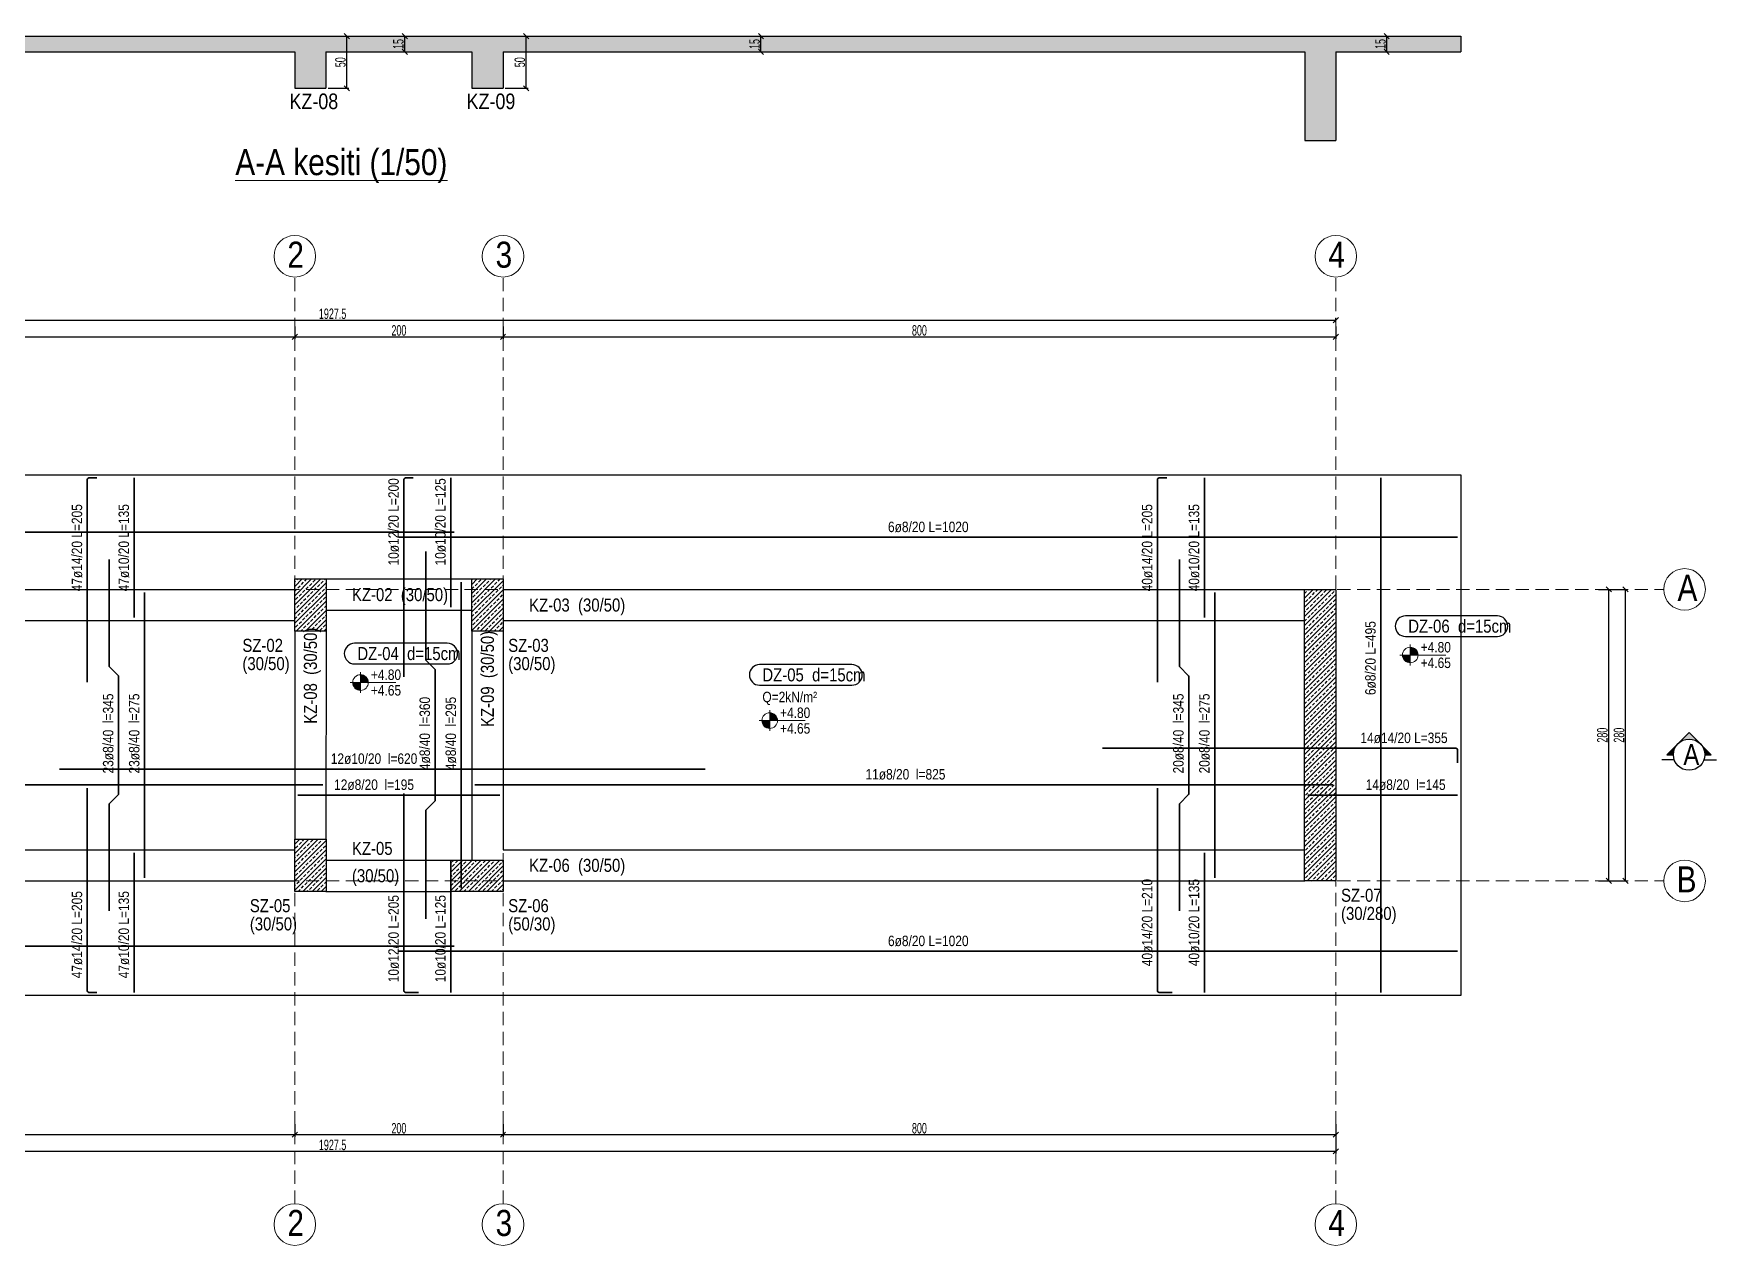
# Model space of a CAD drawing. Header units: millimetres. Extents: x 2453 to 5317, y 563 to 1759.
# Drawn here: x 3701 to 5317, y 563 to 1727 of the extents above; entities that cross this region are included whole.
import ezdxf
from ezdxf.enums import TextEntityAlignment as Align

# ---------------------------------------------------------------- set-up
doc = ezdxf.new("R2010")
doc.units = ezdxf.units.MM
doc.linetypes.add('DASHED', pattern=[19.05, 12.7, -6.35])
for name, color, linetype, lineweight in [('AKS BALONU (BEYKENT)', 7, 'Continuous', 20), ('AKS CIZGISI (BEYKENT)', 252, 'DASHED', 20), ('AKS NO (BEYKENT)', 3, 'Continuous', 20), ('AKS OLCU (BEYKENT)', 200, 'Continuous', 20), ('DONATI (BEYKENT)', 4, 'Continuous', 35), ('DONATI YAZISI (BEYKENT)', 3, 'Continuous', 20), ('DOSEME ISMI (BEYKENT)', 9, 'Continuous', 20), ('DOSEME PAFTA (BEYKENT)', 3, 'Continuous', 20), ('DOSEME SINIRI (BEYKENT)', 2, 'Continuous', 30), ('KESIT (BEYKENT)', 151, 'Continuous', 25), ('KESIT ISMI (BEYKENT)', 6, 'Continuous', 20), ('KIRIS (BEYKENT)', 2, 'Continuous', 30), ('KIRIS ISMI (BEYKENT)', 40, 'Continuous', 20), ('KOLON (BEYKENT)', 3, 'Continuous', 30), ('KOLON ISMI (BEYKENT)', 91, 'Continuous', 20), ('KOT CIZGI (BEYKENT)', 120, 'Continuous', 20), ('KOT YAZI (BEYKENT)', 7, 'Continuous', 20), ('OLCU (BEYKENT)', 14, 'Continuous', 20), ('TARAMA (BEYKENT)', 252, 'Continuous', 25), ('YAZI (BEYKENT)', 140, 'Continuous', 20)]:
    doc.layers.add(name, color=color, linetype=linetype, lineweight=lineweight)
doc.styles.add('DONATI YAZISI (BEYKENT)', font='')
doc.styles.add('DSMOLC-50', font='bahnschrift light condensed', dxfattribs={"width": 0.75, "height": 10})
doc.styles.add('KOT (BEYKENT)', font='')
doc.styles.add('YAZI (BEYKENT)', font='')
doc.styles.get('DONATI YAZISI (BEYKENT)').set_extended_font_data('Bahnschrift Light Condensed')
doc.styles.get('KOT (BEYKENT)').set_extended_font_data('Bahnschrift Light Condensed')
doc.styles.get('YAZI (BEYKENT)').set_extended_font_data('Bahnschrift Light Condensed')
doc.dimstyles.new('DSMOLC-50', dxfattribs={"dimtxt": 10, "dimasz": 5, "dimexe": 2, "dimexo": 2, "dimgap": 1, "dimtad": 1, "dimdec": 1, "dimrnd": 0.5, "dimzin": 12, "dimdsep": 46, "dimtxsty": 'DSMOLC-50', "dimblk": 'OBLIQUE', "dimblk1": 'OBLIQUE', "dimblk2": 'OBLIQUE', "dimcen": 0, "dimclrt": 7, "dimadec": 0, "dimazin": 0, "dimtfac": 1, "dimtdec": 4, "dimtix": 1, "dimtmove": 2, "dimatfit": 3, "dimfxl": 1, "dimtzin": 0, "dimarcsym": 0})
pattern_1 = [(45, (1777.017, -1968.9596), (-4.419417, 4.419417), []), (45, (1781.437, -1968.9596), (-4.419417, 4.419417), [3.125, -1.5625])]

# ---------------------------------------------------------------- blocks, each defined once
blk = doc.blocks.new('_Oblique')
at = {"color": 0, "linetype": 'ByBlock', "lineweight": -2}
blk.add_line((-0.5, -0.5), (0.5, 0.5), dxfattribs=at)
blk = doc.blocks.new('*D28')
at = {"layer": 'AKS OLCU (BEYKENT)', "color": 0, "lineweight": -2, "transparency": 16777216}
for p, q in [((3024.2, 1445.5), (3024.2, 1433.5)), ((3951.7, 1445.5), (3951.7, 1433.5)), ((3024.2, 1435.5), (3951.7, 1435.5))]:
    blk.add_line(p, q, dxfattribs=at)
at = {"layer": 'DEFPOINTS', "color": 0, "transparency": 16777216}
for p in [(3024.2, 1447.5), (3951.7, 1447.5), (3951.7, 1435.5)]:
    blk.add_point(p, dxfattribs=at)
at = {"layer": 'AKS OLCU (BEYKENT)', "color": 0, "lineweight": -2, "transparency": 16777216, "xscale": 5, "yscale": 5, "zscale": 5, "rotation": 180}
blk.add_blockref('_Oblique', (3024.2, 1435.5), dxfattribs=at)
at = {"layer": 'AKS OLCU (BEYKENT)', "color": 0, "lineweight": -2, "transparency": 16777216, "xscale": 5, "yscale": 5, "zscale": 5}
blk.add_blockref('_Oblique', (3951.7, 1435.5), dxfattribs=at)
at = {"layer": 'AKS OLCU (BEYKENT)', "color": 7, "transparency": 16777216, "insert": (3488, 1441.6), "char_height": 10, "attachment_point": 5, "style": 'DSMOLC-50'}
blk.add_mtext('927.5', dxfattribs=at)
blk = doc.blocks.new('*D29')
at = {"layer": 'AKS OLCU (BEYKENT)', "color": 0, "lineweight": -2, "transparency": 16777216}
for p, q in [((3951.7, 1445.5), (3951.7, 1433.5)), ((4151.7, 1445.5), (4151.7, 1433.5)), ((3951.7, 1435.5), (4151.7, 1435.5))]:
    blk.add_line(p, q, dxfattribs=at)
at = {"layer": 'DEFPOINTS', "color": 0, "transparency": 16777216}
for p in [(3951.7, 1447.5), (4151.7, 1447.5), (4151.7, 1435.5)]:
    blk.add_point(p, dxfattribs=at)
at = {"layer": 'AKS OLCU (BEYKENT)', "color": 0, "lineweight": -2, "transparency": 16777216, "xscale": 5, "yscale": 5, "zscale": 5, "rotation": 180}
blk.add_blockref('_Oblique', (3951.7, 1435.5), dxfattribs=at)
at = {"layer": 'AKS OLCU (BEYKENT)', "color": 0, "lineweight": -2, "transparency": 16777216, "xscale": 5, "yscale": 5, "zscale": 5}
blk.add_blockref('_Oblique', (4151.7, 1435.5), dxfattribs=at)
at = {"layer": 'AKS OLCU (BEYKENT)', "color": 7, "transparency": 16777216, "insert": (4051.7, 1441.6), "char_height": 10, "attachment_point": 5, "style": 'DSMOLC-50'}
blk.add_mtext('200', dxfattribs=at)
blk = doc.blocks.new('*D30')
at = {"layer": 'AKS OLCU (BEYKENT)', "color": 0, "lineweight": -2, "transparency": 16777216}
for p, q in [((4151.7, 1445.5), (4151.7, 1433.5)), ((4951.7, 1445.5), (4951.7, 1433.5)), ((4151.7, 1435.5), (4951.7, 1435.5))]:
    blk.add_line(p, q, dxfattribs=at)
at = {"layer": 'DEFPOINTS', "color": 0, "transparency": 16777216}
for p in [(4151.7, 1447.5), (4951.7, 1447.5), (4951.7, 1435.5)]:
    blk.add_point(p, dxfattribs=at)
at = {"layer": 'AKS OLCU (BEYKENT)', "color": 0, "lineweight": -2, "transparency": 16777216, "xscale": 5, "yscale": 5, "zscale": 5, "rotation": 180}
blk.add_blockref('_Oblique', (4151.7, 1435.5), dxfattribs=at)
at = {"layer": 'AKS OLCU (BEYKENT)', "color": 0, "lineweight": -2, "transparency": 16777216, "xscale": 5, "yscale": 5, "zscale": 5}
blk.add_blockref('_Oblique', (4951.7, 1435.5), dxfattribs=at)
at = {"layer": 'AKS OLCU (BEYKENT)', "color": 7, "transparency": 16777216, "insert": (4551.7, 1441.6), "char_height": 10, "attachment_point": 5, "style": 'DSMOLC-50'}
blk.add_mtext('800', dxfattribs=at)
blk = doc.blocks.new('*D31')
at = {"layer": 'AKS OLCU (BEYKENT)', "color": 0, "lineweight": -2, "transparency": 16777216}
for p, q in [((3024.2, 1449.5), (3024.2, 1453.5)), ((3024.2, 1451.5), (4951.7, 1451.5)), ((4951.7, 1449.5), (4951.7, 1453.5))]:
    blk.add_line(p, q, dxfattribs=at)
at = {"layer": 'DEFPOINTS', "color": 0, "transparency": 16777216}
for p in [(3024.2, 1447.5), (4951.7, 1451.5), (4951.7, 1447.5)]:
    blk.add_point(p, dxfattribs=at)
at = {"layer": 'AKS OLCU (BEYKENT)', "color": 0, "lineweight": -2, "transparency": 16777216, "xscale": 5, "yscale": 5, "zscale": 5, "rotation": 180}
blk.add_blockref('_Oblique', (3024.2, 1451.5), dxfattribs=at)
at = {"layer": 'AKS OLCU (BEYKENT)', "color": 0, "lineweight": -2, "transparency": 16777216, "xscale": 5, "yscale": 5, "zscale": 5}
blk.add_blockref('_Oblique', (4951.7, 1451.5), dxfattribs=at)
at = {"layer": 'AKS OLCU (BEYKENT)', "color": 7, "transparency": 16777216, "insert": (3988, 1457.6), "char_height": 10, "attachment_point": 5, "style": 'DSMOLC-50'}
blk.add_mtext('1927.5', dxfattribs=at)
blk = doc.blocks.new('*D32')
at = {"layer": 'AKS OLCU (BEYKENT)', "color": 0, "lineweight": -2, "transparency": 16777216}
for p, q in [((3024.2, 679.2), (3024.2, 667.2)), ((3951.7, 679.2), (3951.7, 667.2)), ((3024.2, 669.2), (3951.7, 669.2))]:
    blk.add_line(p, q, dxfattribs=at)
at = {"layer": 'DEFPOINTS', "color": 0, "transparency": 16777216}
for p in [(3024.2, 681.2), (3951.7, 681.2), (3951.7, 669.2)]:
    blk.add_point(p, dxfattribs=at)
at = {"layer": 'AKS OLCU (BEYKENT)', "color": 0, "lineweight": -2, "transparency": 16777216, "xscale": 5, "yscale": 5, "zscale": 5, "rotation": 180}
blk.add_blockref('_Oblique', (3024.2, 669.2), dxfattribs=at)
at = {"layer": 'AKS OLCU (BEYKENT)', "color": 0, "lineweight": -2, "transparency": 16777216, "xscale": 5, "yscale": 5, "zscale": 5}
blk.add_blockref('_Oblique', (3951.7, 669.2), dxfattribs=at)
at = {"layer": 'AKS OLCU (BEYKENT)', "color": 7, "transparency": 16777216, "insert": (3488, 675.3), "char_height": 10, "attachment_point": 5, "style": 'DSMOLC-50'}
blk.add_mtext('927.5', dxfattribs=at)
blk = doc.blocks.new('*D33')
at = {"layer": 'AKS OLCU (BEYKENT)', "color": 0, "lineweight": -2, "transparency": 16777216}
for p, q in [((3951.7, 679.2), (3951.7, 667.2)), ((4151.7, 679.2), (4151.7, 667.2)), ((3951.7, 669.2), (4151.7, 669.2))]:
    blk.add_line(p, q, dxfattribs=at)
at = {"layer": 'DEFPOINTS', "color": 0, "transparency": 16777216}
for p in [(3951.7, 681.2), (4151.7, 681.2), (4151.7, 669.2)]:
    blk.add_point(p, dxfattribs=at)
at = {"layer": 'AKS OLCU (BEYKENT)', "color": 0, "lineweight": -2, "transparency": 16777216, "xscale": 5, "yscale": 5, "zscale": 5, "rotation": 180}
blk.add_blockref('_Oblique', (3951.7, 669.2), dxfattribs=at)
at = {"layer": 'AKS OLCU (BEYKENT)', "color": 0, "lineweight": -2, "transparency": 16777216, "xscale": 5, "yscale": 5, "zscale": 5}
blk.add_blockref('_Oblique', (4151.7, 669.2), dxfattribs=at)
at = {"layer": 'AKS OLCU (BEYKENT)', "color": 7, "transparency": 16777216, "insert": (4051.7, 675.3), "char_height": 10, "attachment_point": 5, "style": 'DSMOLC-50'}
blk.add_mtext('200', dxfattribs=at)
blk = doc.blocks.new('*D34')
at = {"layer": 'AKS OLCU (BEYKENT)', "color": 0, "lineweight": -2, "transparency": 16777216}
for p, q in [((4151.7, 679.2), (4151.7, 667.2)), ((4951.7, 679.2), (4951.7, 667.2)), ((4151.7, 669.2), (4951.7, 669.2))]:
    blk.add_line(p, q, dxfattribs=at)
at = {"layer": 'DEFPOINTS', "color": 0, "transparency": 16777216}
for p in [(4151.7, 681.2), (4951.7, 681.2), (4951.7, 669.2)]:
    blk.add_point(p, dxfattribs=at)
at = {"layer": 'AKS OLCU (BEYKENT)', "color": 0, "lineweight": -2, "transparency": 16777216, "xscale": 5, "yscale": 5, "zscale": 5, "rotation": 180}
blk.add_blockref('_Oblique', (4151.7, 669.2), dxfattribs=at)
at = {"layer": 'AKS OLCU (BEYKENT)', "color": 0, "lineweight": -2, "transparency": 16777216, "xscale": 5, "yscale": 5, "zscale": 5}
blk.add_blockref('_Oblique', (4951.7, 669.2), dxfattribs=at)
at = {"layer": 'AKS OLCU (BEYKENT)', "color": 7, "transparency": 16777216, "insert": (4551.7, 675.3), "char_height": 10, "attachment_point": 5, "style": 'DSMOLC-50'}
blk.add_mtext('800', dxfattribs=at)
blk = doc.blocks.new('*D35')
at = {"layer": 'AKS OLCU (BEYKENT)', "color": 0, "lineweight": -2, "transparency": 16777216}
for p, q in [((3024.2, 679.2), (3024.2, 651.2)), ((4951.7, 679.2), (4951.7, 651.2)), ((3024.2, 653.2), (4951.7, 653.2))]:
    blk.add_line(p, q, dxfattribs=at)
at = {"layer": 'DEFPOINTS', "color": 0, "transparency": 16777216}
for p in [(3024.2, 681.2), (4951.7, 681.2), (4951.7, 653.2)]:
    blk.add_point(p, dxfattribs=at)
at = {"layer": 'AKS OLCU (BEYKENT)', "color": 0, "lineweight": -2, "transparency": 16777216, "xscale": 5, "yscale": 5, "zscale": 5, "rotation": 180}
blk.add_blockref('_Oblique', (3024.2, 653.2), dxfattribs=at)
at = {"layer": 'AKS OLCU (BEYKENT)', "color": 0, "lineweight": -2, "transparency": 16777216, "xscale": 5, "yscale": 5, "zscale": 5}
blk.add_blockref('_Oblique', (4951.7, 653.2), dxfattribs=at)
at = {"layer": 'AKS OLCU (BEYKENT)', "color": 7, "transparency": 16777216, "insert": (3988, 659.3), "char_height": 10, "attachment_point": 5, "style": 'DSMOLC-50'}
blk.add_mtext('1927.5', dxfattribs=at)
blk = doc.blocks.new('*D36')
at = {"layer": 'AKS OLCU (BEYKENT)', "color": 0, "lineweight": -2, "transparency": 16777216}
for p, q in [((5203.9, 1192.9), (5215.9, 1192.9)), ((5213.9, 912.9), (5213.9, 1192.9)), ((5203.9, 912.9), (5215.9, 912.9))]:
    blk.add_line(p, q, dxfattribs=at)
at = {"layer": 'DEFPOINTS', "color": 0, "transparency": 16777216}
for p in [(5201.9, 1192.9), (5213.9, 1192.9), (5201.9, 912.9)]:
    blk.add_point(p, dxfattribs=at)
at = {"layer": 'AKS OLCU (BEYKENT)', "color": 0, "lineweight": -2, "transparency": 16777216, "xscale": 5, "yscale": 5, "zscale": 5}
for p, rotation in [((5213.9, 1192.9), 90), ((5213.9, 912.9), 270)]:
    blk.add_blockref('_Oblique', p, dxfattribs=dict(at, rotation=rotation))
at = {"layer": 'AKS OLCU (BEYKENT)', "color": 7, "transparency": 16777216, "insert": (5207.8, 1052.9), "char_height": 10, "attachment_point": 5, "rotation": 90, "style": 'DSMOLC-50'}
blk.add_mtext('280', dxfattribs=at)
blk = doc.blocks.new('*D37')
at = {"layer": 'AKS OLCU (BEYKENT)', "color": 0, "lineweight": -2, "transparency": 16777216}
for p, q in [((5203.9, 1192.9), (5231.9, 1192.9)), ((5229.9, 912.9), (5229.9, 1192.9)), ((5203.9, 912.9), (5231.9, 912.9))]:
    blk.add_line(p, q, dxfattribs=at)
at = {"layer": 'DEFPOINTS', "color": 0, "transparency": 16777216}
for p in [(5201.9, 1192.9), (5229.9, 1192.9), (5201.9, 912.9)]:
    blk.add_point(p, dxfattribs=at)
at = {"layer": 'AKS OLCU (BEYKENT)', "color": 0, "lineweight": -2, "transparency": 16777216, "xscale": 5, "yscale": 5, "zscale": 5}
for p, rotation in [((5229.9, 1192.9), 90), ((5229.9, 912.9), 270)]:
    blk.add_blockref('_Oblique', p, dxfattribs=dict(at, rotation=rotation))
at = {"layer": 'AKS OLCU (BEYKENT)', "color": 7, "transparency": 16777216, "insert": (5223.8, 1052.9), "char_height": 10, "attachment_point": 5, "rotation": 90, "style": 'DSMOLC-50'}
blk.add_mtext('280', dxfattribs=at)
blk = doc.blocks.new('*D43')
at = {"layer": 'DEFPOINTS', "color": 0, "transparency": 16777216}
for p in [(3981.6, 1724.2), (4001.7, 1724.2), (3981.6, 1674.2)]:
    blk.add_point(p, dxfattribs=at)
at = {"layer": 'OLCU (BEYKENT)', "color": 0, "lineweight": -2, "transparency": 16777216}
for p, q in [((3983.6, 1724.2), (4003.7, 1724.2)), ((4001.7, 1674.2), (4001.7, 1724.2)), ((3983.6, 1674.2), (4003.7, 1674.2))]:
    blk.add_line(p, q, dxfattribs=at)
at = {"layer": 'OLCU (BEYKENT)', "color": 0, "lineweight": -2, "transparency": 16777216, "xscale": 5, "yscale": 5, "zscale": 5}
for p, rotation in [((4001.7, 1724.2), 90), ((4001.7, 1674.2), 270)]:
    blk.add_blockref('_Oblique', p, dxfattribs=dict(at, rotation=rotation))
at = {"layer": 'OLCU (BEYKENT)', "color": 7, "lineweight": -3, "transparency": 16777216, "insert": (3995.6, 1699.2), "char_height": 10, "attachment_point": 5, "rotation": 90, "style": 'DSMOLC-50'}
blk.add_mtext('50', dxfattribs=at)
blk = doc.blocks.new('*D44')
at = {"layer": 'DEFPOINTS', "color": 0, "transparency": 16777216}
for p in [(4039.2, 1724.2), (4057.3, 1724.2), (4039.2, 1709.2)]:
    blk.add_point(p, dxfattribs=at)
at = {"layer": 'OLCU (BEYKENT)', "color": 0, "lineweight": -2, "transparency": 16777216}
for p, q in [((4041.2, 1724.2), (4059.3, 1724.2)), ((4057.3, 1709.2), (4057.3, 1724.2)), ((4041.2, 1709.2), (4059.3, 1709.2))]:
    blk.add_line(p, q, dxfattribs=at)
at = {"layer": 'OLCU (BEYKENT)', "color": 0, "lineweight": -2, "transparency": 16777216, "xscale": 5, "yscale": 5, "zscale": 5}
for p, rotation in [((4057.3, 1724.2), 90), ((4057.3, 1709.2), 270)]:
    blk.add_blockref('_Oblique', p, dxfattribs=dict(at, rotation=rotation))
at = {"layer": 'OLCU (BEYKENT)', "color": 7, "lineweight": -3, "transparency": 16777216, "insert": (4051.2, 1716.7), "char_height": 10, "attachment_point": 5, "rotation": 90, "style": 'DSMOLC-50'}
blk.add_mtext('15', dxfattribs=at)
blk = doc.blocks.new('*D45')
at = {"layer": 'DEFPOINTS', "color": 0, "transparency": 16777216}
for p in [(4151.8, 1724.2), (4174, 1724.2), (4151.7, 1674.2)]:
    blk.add_point(p, dxfattribs=at)
at = {"layer": 'OLCU (BEYKENT)', "color": 0, "lineweight": -2, "transparency": 16777216}
for p, q in [((4153.8, 1724.2), (4176, 1724.2)), ((4174, 1674.2), (4174, 1724.2)), ((4153.7, 1674.2), (4176, 1674.2))]:
    blk.add_line(p, q, dxfattribs=at)
at = {"layer": 'OLCU (BEYKENT)', "color": 0, "lineweight": -2, "transparency": 16777216, "xscale": 5, "yscale": 5, "zscale": 5}
for p, rotation in [((4174, 1724.2), 90), ((4174, 1674.2), 270)]:
    blk.add_blockref('_Oblique', p, dxfattribs=dict(at, rotation=rotation))
at = {"layer": 'OLCU (BEYKENT)', "color": 7, "lineweight": -3, "transparency": 16777216, "insert": (4167.9, 1699.2), "char_height": 10, "attachment_point": 5, "rotation": 90, "style": 'DSMOLC-50'}
blk.add_mtext('50', dxfattribs=at)
blk = doc.blocks.new('*D46')
at = {"layer": 'DEFPOINTS', "color": 0, "transparency": 16777216}
for p in [(4380.1, 1724.2), (4399.5, 1724.2), (4380.1, 1709.2)]:
    blk.add_point(p, dxfattribs=at)
at = {"layer": 'OLCU (BEYKENT)', "color": 0, "lineweight": -2, "transparency": 16777216}
for p, q in [((4382.1, 1724.2), (4401.5, 1724.2)), ((4399.5, 1709.2), (4399.5, 1724.2)), ((4382.1, 1709.2), (4401.5, 1709.2))]:
    blk.add_line(p, q, dxfattribs=at)
at = {"layer": 'OLCU (BEYKENT)', "color": 0, "lineweight": -2, "transparency": 16777216, "xscale": 5, "yscale": 5, "zscale": 5}
for p, rotation in [((4399.5, 1724.2), 90), ((4399.5, 1709.2), 270)]:
    blk.add_blockref('_Oblique', p, dxfattribs=dict(at, rotation=rotation))
at = {"layer": 'OLCU (BEYKENT)', "color": 7, "lineweight": -3, "transparency": 16777216, "insert": (4393.4, 1716.7), "char_height": 10, "attachment_point": 5, "rotation": 90, "style": 'DSMOLC-50'}
blk.add_mtext('15', dxfattribs=at)
blk = doc.blocks.new('*D47')
at = {"layer": 'DEFPOINTS', "color": 0, "transparency": 16777216}
for p in [(4985, 1724.2), (5000.6, 1724.2), (4985, 1709.2)]:
    blk.add_point(p, dxfattribs=at)
at = {"layer": 'OLCU (BEYKENT)', "color": 0, "lineweight": -2, "transparency": 16777216}
for p, q in [((4987, 1724.2), (5002.6, 1724.2)), ((5000.6, 1709.2), (5000.6, 1724.2)), ((4987, 1709.2), (5002.6, 1709.2))]:
    blk.add_line(p, q, dxfattribs=at)
at = {"layer": 'OLCU (BEYKENT)', "color": 0, "lineweight": -2, "transparency": 16777216, "xscale": 5, "yscale": 5, "zscale": 5}
for p, rotation in [((5000.6, 1724.2), 90), ((5000.6, 1709.2), 270)]:
    blk.add_blockref('_Oblique', p, dxfattribs=dict(at, rotation=rotation))
at = {"layer": 'OLCU (BEYKENT)', "color": 7, "lineweight": -3, "transparency": 16777216, "insert": (4994.6, 1716.7), "char_height": 10, "attachment_point": 5, "rotation": 90, "style": 'DSMOLC-50'}
blk.add_mtext('15', dxfattribs=at)

msp = doc.modelspace()

# ---------------------------------------------------------------- hatches: boundary and pattern name
at = {"layer": 'KESIT (BEYKENT)', "lineweight": -3}
h = msp.add_hatch(color=256, dxfattribs=at)
h.dxf.hatch_style = 1
h.paths.add_polyline_path([(5301.64, 1044.77), (5291.03, 1055.37), (5280.43, 1044.77, -0.1989124), (5291.03, 1049.16, -0.1989124)])
h = msp.add_hatch(color=256, dxfattribs=at)
h.dxf.hatch_style = 1
h.paths.add_polyline_path([(5276.03, 1034.16, -0.1989124), (5280.43, 1044.77), (5269.82, 1034.16)])
h = msp.add_hatch(color=256, dxfattribs=at)
h.dxf.hatch_style = 1
h.paths.add_polyline_path([(5312.25, 1034.16), (5301.64, 1044.77, -0.1989124), (5306.03, 1034.16)])
at = {"layer": 'KOT CIZGI (BEYKENT)'}
h = msp.add_hatch(color=256, dxfattribs=at)
h.dxf.hatch_style = 1
h.paths.add_polyline_path([(5023.25, 1137.38), (5023.25, 1129.88), (5030.75, 1129.88, 0.4142136)])
h = msp.add_hatch(color=256, dxfattribs=at)
h.dxf.hatch_style = 1
h.paths.add_polyline_path([(5023.25, 1129.88), (5015.75, 1129.88, 0.4142136), (5023.25, 1122.38)])
h = msp.add_hatch(color=256, dxfattribs=at)
h.dxf.hatch_style = 1
h.paths.add_polyline_path([(4014.81, 1103.45), (4007.31, 1103.45, 0.4142136), (4014.81, 1095.95)])
h = msp.add_hatch(color=256, dxfattribs=at)
h.dxf.hatch_style = 1
h.paths.add_polyline_path([(4014.81, 1110.95), (4014.81, 1103.45), (4022.31, 1103.45, 0.4142136)])
h = msp.add_hatch(color=256, dxfattribs=at)
h.dxf.hatch_style = 1
h.paths.add_polyline_path([(4407.88, 1066.91), (4400.38, 1066.91, 0.4142136), (4407.88, 1059.41)])
h = msp.add_hatch(color=256, dxfattribs=at)
h.dxf.hatch_style = 1
h.paths.add_polyline_path([(4407.88, 1074.41), (4407.88, 1066.91), (4415.38, 1066.91, 0.4142136)])
at = {"layer": 'TARAMA (BEYKENT)', "lineweight": -3}
h = msp.add_hatch(dxfattribs=at)
h.set_pattern_fill('ANSI33', color=256)
h.set_pattern_definition([(45, (1777.017, -1931.658), (-4.490128, 4.490128), []), (45, (1781.5074, -1931.658), (-4.490128, 4.490128), [3.175, -1.5875])])
h.paths.add_polyline_path([(4151.72, 1709.16), (4921.82, 1709.16), (4921.82, 1624.16), (4951.82, 1624.16), (4951.82, 1709.16), (5071.72, 1709.16), (5071.72, 1724.16), (2901.72, 1724.16), (2901.72, 1709.16), (3024.12, 1709.16), (3024.12, 1674.16), (3054.22, 1674.16), (3054.22, 1709.16), (3951.62, 1709.16), (3951.62, 1674.16), (3981.65, 1674.16), (3981.65, 1709.16), (4121.75, 1709.16), (4121.75, 1674.16), (4151.72, 1674.16)])
at = {"layer": 'TARAMA (BEYKENT)'}
h = msp.add_hatch(dxfattribs=at)
h.set_pattern_fill('ANSI33', color=256, style=0, pattern_type=0)
h.set_pattern_definition(pattern_1)
h.paths.add_polyline_path([(3951.72, 1202.89), (3981.72, 1202.89), (3981.72, 1152.89), (3951.72, 1152.89)], flags=0)
h = msp.add_hatch(dxfattribs=at)
h.set_pattern_fill('ANSI33', color=256, style=0, pattern_type=0)
h.set_pattern_definition(pattern_1)
h.paths.add_polyline_path([(4121.72, 1202.89), (4151.72, 1202.89), (4151.72, 1152.89), (4121.72, 1152.89)], flags=0)
h = msp.add_hatch(dxfattribs=at)
h.set_pattern_fill('ANSI33', color=256, style=0, pattern_type=0)
h.set_pattern_definition(pattern_1)
h.paths.add_polyline_path([(4921.72, 1192.89), (4951.72, 1192.89), (4951.72, 912.89), (4921.72, 912.89)], flags=0)
h = msp.add_hatch(dxfattribs=at)
h.set_pattern_fill('ANSI33', color=256, style=0, pattern_type=0)
h.set_pattern_definition(pattern_1)
h.paths.add_polyline_path([(3951.72, 952.89), (3981.72, 952.89), (3981.72, 902.89), (3951.72, 902.89)], flags=0)
h = msp.add_hatch(dxfattribs=at)
h.set_pattern_fill('ANSI33', color=256, style=0, pattern_type=0)
h.set_pattern_definition(pattern_1)
h.paths.add_polyline_path([(4101.72, 932.89), (4151.72, 932.89), (4151.72, 902.89), (4101.72, 902.89)], flags=0)

# ---------------------------------------------------------------- linework, layer by layer
at = {"layer": 'AKS BALONU (BEYKENT)'}
for centre in [(3951.72, 1512.89), (4151.72, 1512.89), (4951.72, 1512.89), (5286.72, 1192.89), (5286.72, 912.89), (3951.72, 582.89), (4151.72, 582.89), (4951.72, 582.89)]:
    msp.add_circle(centre, 20, dxfattribs=at)
at = {"layer": 'AKS CIZGISI (BEYKENT)'}
for p, q in [((3951.72, 602.89), (3951.72, 1492.89)), ((4151.72, 602.89), (4151.72, 1492.89)), ((4951.72, 602.89), (4951.72, 1492.89)), ((2724.22, 1192.89), (5266.72, 1192.89)), ((2724.22, 912.89), (5266.72, 912.89))]:
    msp.add_line(p, q, dxfattribs=at)
at = {"layer": 'DONATI (BEYKENT)'}
for points in [[(3752.4, 1103.89), (3752.4, 1298.39, -0.4142136), (3753.9, 1299.89), (3761.4, 1299.89)], [(4056.55, 1108.89), (4056.55, 1298.39, -0.4142136), (4058.05, 1299.89), (4065.55, 1299.89)], [(4780.45, 1103.89), (4780.45, 1298.39, -0.4142136), (4781.95, 1299.89), (4789.45, 1299.89)], [(4077.55, 876.62), (4077.55, 980.27, -0.1989124), (4077.99, 981.33), (4086.11, 989.45, 0.1989124), (4086.55, 990.51), (4086.55, 1115.27, 0.1989124), (4086.11, 1116.33), (4077.99, 1124.45, -0.1989124), (4077.55, 1125.51), (4077.55, 1229.16)], [(3773.4, 884.12), (3773.4, 986.27, -0.1989124), (3773.84, 987.33), (3781.96, 995.45, 0.1989124), (3782.4, 996.51), (3782.4, 1109.27, 0.1989124), (3781.96, 1110.33), (3773.84, 1118.45, -0.1989124), (3773.4, 1119.51), (3773.4, 1221.66)], [(4801.45, 884.12), (4801.45, 986.27, -0.1989124), (4801.89, 987.33), (4810.01, 995.45, 0.1989124), (4810.45, 996.51), (4810.45, 1109.27, 0.1989124), (4810.01, 1110.33), (4801.89, 1118.45, -0.1989124), (4801.45, 1119.51), (4801.45, 1221.66)], [(4727.72, 1040.33), (5067.22, 1040.33, -0.4142136), (5068.72, 1038.83), (5068.72, 1026.33)], [(3761.4, 805.89), (3753.9, 805.89, -0.4142136), (3752.4, 807.39), (3752.4, 1001.89)], [(4070.55, 805.89), (4058.05, 805.89, -0.4142136), (4056.55, 807.39), (4056.55, 996.89)], [(4794.45, 805.89), (4781.95, 805.89, -0.4142136), (4780.45, 807.39), (4780.45, 1001.89)]]:
    msp.add_lwpolyline(points, format="xyb", dxfattribs=at)
for points in [[(3797.4, 1165.89), (3797.4, 1299.89)], [(4101.55, 1175.89), (4101.55, 1299.89)], [(4825.45, 1165.89), (4825.45, 1299.89)], [(4994.96, 805.89), (4994.96, 1299.89)], [(2904.72, 1247.94), (4104.72, 1247.94)], [(4051.72, 1242.94), (5068.72, 1242.94)], [(4111.55, 905.89), (4111.55, 1199.89)], [(3807.4, 915.89), (3807.4, 1189.89)], [(4835.45, 915.89), (4835.45, 1189.89)], [(3725.74, 1020.33), (4345.74, 1020.33)], [(3027.12, 1005.33), (3978.64, 1005.33)], [(4124.74, 1005.33), (4948.72, 1005.33)], [(3954.62, 995.33), (4148.72, 995.33)], [(4924.72, 995.33), (5068.72, 995.33)], [(3797.4, 805.89), (3797.4, 939.89)], [(4825.45, 805.89), (4825.45, 939.89)], [(4101.55, 805.89), (4101.55, 929.89)], [(2904.72, 850.31), (4104.72, 850.31)], [(4051.72, 845.31), (5068.72, 845.31)]]:
    msp.add_lwpolyline(points, dxfattribs=at)
at = {"layer": 'DOSEME PAFTA (BEYKENT)', "lineweight": -3}
for points in [[(5018.65, 1147.68), (5106.9, 1147.68, 1), (5106.9, 1167.46), (5018.65, 1167.46, 1)], [(4009.17, 1121.36), (4098.22, 1121.36, 1), (4098.22, 1141.15), (4009.17, 1141.15, 1)], [(4398.24, 1100.9), (4486.87, 1100.9, 1), (4486.87, 1120.69), (4398.24, 1120.69, 1)]]:
    msp.add_lwpolyline(points, format="xyb", close=True, dxfattribs=at)
at = {"layer": 'DOSEME SINIRI (BEYKENT)'}
for p, q in [((2901.72, 1724.16), (5071.72, 1724.16)), ((3951.62, 1724.16), (3981.62, 1724.16)), ((4121.82, 1724.16), (4151.82, 1724.16)), ((5071.72, 1724.16), (5071.72, 1709.16)), ((3054.22, 1709.16), (3951.62, 1709.16)), ((3951.62, 1709.16), (3951.62, 1674.16)), ((3981.65, 1709.16), (3981.65, 1674.16)), ((3981.65, 1709.16), (4121.75, 1709.16)), ((4121.75, 1709.16), (4121.75, 1674.16)), ((4151.72, 1709.16), (4151.72, 1674.16)), ((4151.72, 1709.16), (4921.82, 1709.16)), ((4921.82, 1709.16), (4921.82, 1624.16)), ((4951.72, 1709.16), (5071.72, 1709.16)), ((4951.82, 1709.16), (4951.82, 1624.16)), ((3951.62, 1674.16), (3981.65, 1674.16)), ((4121.75, 1674.16), (4151.72, 1674.16)), ((4921.82, 1624.16), (4951.82, 1624.16))]:
    msp.add_line(p, q, dxfattribs=at)
msp.add_lwpolyline([(2901.72, 1302.89), (5071.72, 1302.89), (5071.72, 802.89), (2901.72, 802.89)], close=True, dxfattribs=at)
at = {"layer": 'KESIT (BEYKENT)', "lineweight": -3, "flags": 128}
for points in [[(5306.03, 1034.16), (5312.25, 1034.16), (5291.03, 1055.37), (5269.82, 1034.16), (5276.03, 1034.16)], [(5276.89, 1029.16), (5264.82, 1029.16)], [(5305.18, 1029.16), (5317.25, 1029.16)]]:
    msp.add_lwpolyline(points, dxfattribs=at)
at = {"layer": 'KESIT (BEYKENT)', "lineweight": -3}
msp.add_circle((5291.03, 1034.16), 15, dxfattribs=at)
at = {"layer": 'KIRIS (BEYKENT)'}
for p, q in [((3981.62, 1202.89), (4121.82, 1202.89)), ((3299.12, 1192.89), (3951.62, 1192.89)), ((4151.82, 1192.89), (4921.82, 1192.89)), ((3981.62, 1172.89), (4121.82, 1172.89)), ((3299.12, 1162.89), (3951.62, 1162.89)), ((3951.62, 1152.89), (3951.62, 952.89)), ((3981.72, 1152.89), (3981.62, 952.89)), ((4121.82, 1152.89), (4121.72, 932.89)), ((4151.72, 1152.89), (4151.72, 942.89)), ((4151.82, 1162.89), (4921.82, 1162.89)), ((3299.12, 942.89), (3951.62, 942.89)), ((4151.72, 942.89), (4921.82, 942.89)), ((3981.62, 932.89), (4101.82, 932.89)), ((3299.12, 912.89), (3951.62, 912.89)), ((4151.82, 912.89), (4921.82, 912.89)), ((3981.62, 902.89), (4101.82, 902.89))]:
    msp.add_line(p, q, dxfattribs=at)
at = {"layer": 'KOLON (BEYKENT)'}
for points in [[(3951.72, 1202.89), (3981.72, 1202.89), (3981.72, 1152.89), (3951.72, 1152.89)], [(4121.72, 1202.89), (4151.72, 1202.89), (4151.72, 1152.89), (4121.72, 1152.89)], [(4921.72, 1192.89), (4951.72, 1192.89), (4951.72, 912.89), (4921.72, 912.89)], [(3951.72, 952.89), (3981.72, 952.89), (3981.72, 902.89), (3951.72, 902.89)], [(4101.72, 932.89), (4151.72, 932.89), (4151.72, 902.89), (4101.72, 902.89)]]:
    msp.add_lwpolyline(points, close=True, dxfattribs=at)
at = {"layer": 'KOT CIZGI (BEYKENT)'}
for p, q in [((5023.25, 1139.88), (5023.25, 1119.88)), ((5013.25, 1129.88), (5057.28, 1129.88)), ((4004.81, 1103.45), (4048.84, 1103.45)), ((4014.81, 1113.45), (4014.81, 1093.45)), ((4397.88, 1066.91), (4441.91, 1066.91)), ((4407.88, 1076.91), (4407.88, 1056.91))]:
    msp.add_line(p, q, dxfattribs=at)
for centre in [(5023.25, 1129.88), (4014.81, 1103.45), (4407.88, 1066.91)]:
    msp.add_circle(centre, 7.5, dxfattribs=at)

# ---------------------------------------------------------------- texts
at = {"layer": 'AKS NO (BEYKENT)', "style": 'YAZI (BEYKENT)'}
for s, p in [('2', (3944.58, 1501.89)), ('3', (4144.58, 1501.89)), ('4', (4944.59, 1501.89)), ('A', (5279.93, 1181.89)), ('B', (5279.12, 901.89)), ('2', (3944.58, 571.89)), ('3', (4144.58, 571.89)), ('4', (4944.59, 571.89))]:
    msp.add_text(s, height=25, dxfattribs=at).set_placement(p)
at = {"layer": 'DONATI YAZISI (BEYKENT)', "style": 'DONATI YAZISI (BEYKENT)'}
for s, p in [('10ø12/20 L=200', (4046.55, 1257.76)), ('10ø10/20 L=125', (4091.55, 1257.76)), ('47ø14/20 L=205', (3742.4, 1232.89)), ('47ø10/20 L=135', (3787.4, 1232.89)), ('40ø14/20 L=205', (4770.45, 1232.89)), ('40ø10/20 L=135', (4815.45, 1232.89)), ('6ø8/20 L=495', (4984.96, 1126.88)), (' 23ø8/40  l=345', (3772.4, 1052.89)), (' 23ø8/40  l=275', (3797.4, 1052.89)), (' 4ø8/40  l=360', (4076.55, 1052.89)), (' 4ø8/40  l=295', (4101.55, 1052.89)), (' 20ø8/40  l=345', (4800.45, 1052.89)), (' 20ø8/40  l=275', (4825.45, 1052.89)), ('40ø14/20 L=210', (4770.45, 872.89)), ('40ø10/20 L=135', (4815.45, 872.89)), ('47ø14/20 L=205', (3742.4, 861.25)), ('47ø10/20 L=135', (3787.4, 861.25)), ('10ø12/20 L=205', (4046.55, 857.44)), ('10ø10/20 L=125', (4091.55, 857.44))]:
    msp.add_text(s, height=10, rotation=90, dxfattribs=at).set_placement(p, align=Align.MIDDLE_CENTER)
for s, p in [('6ø8/20 L=1020', (4560.22, 1252.94)), ('14ø14/20 L=355', (5017.2, 1050.33)), (' 12ø10/20  l=620', (4026.24, 1030.33)), (' 11ø8/20  l=825', (4536.73, 1015.33)), (' 12ø8/20  l=195', (4026.24, 1005.33)), (' 14ø8/20  l=145', (5017.2, 1005.33)), ('6ø8/20 L=1020', (4560.22, 855.31))]:
    msp.add_text(s, height=10, dxfattribs=at).set_placement(p, align=Align.MIDDLE_CENTER)
at = {"layer": 'DOSEME ISMI (BEYKENT)', "style": 'YAZI (BEYKENT)'}
for s, p in [('DZ-06  d=15cm', (5021.29, 1151.34)), ('DZ-04  d=15cm', (4011.81, 1125.02)), ('DZ-05  d=15cm', (4400.88, 1104.56))]:
    msp.add_text(s, height=12.5, dxfattribs=at).set_placement(p)
at = {"layer": 'KESIT ISMI (BEYKENT)', "style": 'YAZI (BEYKENT)'}
for s, height, p in [('%%UA-A kesiti (1/50)', 25, (3894.56, 1590.76)), ('A', 20, (5285.58, 1024.29))]:
    msp.add_text(s, height=height, dxfattribs=at).set_placement(p)
at = {"layer": 'KIRIS ISMI (BEYKENT)', "style": 'YAZI (BEYKENT)'}
for s, height, p in [('KZ-08', 15, (3946.62, 1654.16)), ('KZ-09', 15, (4116.75, 1654.16)), ('KZ-02  (30/50)', 12.5, (4006.62, 1181.64)), ('KZ-03  (30/50)', 12.5, (4176.82, 1171.64)), ('KZ-05', 12.5, (4006.62, 937.89)), ('(30/50)', 12.5, (4006.62, 911.64)), ('KZ-06  (30/50)', 12.5, (4176.82, 921.64))]:
    msp.add_text(s, height=height, dxfattribs=at).set_placement(p)
for s, p in [('KZ-08  (30/50)', (3972.97, 1063.86)), ('KZ-09  (30/50)', (4142.97, 1060.74))]:
    msp.add_text(s, height=12.5, rotation=90, dxfattribs=at).set_placement(p)
at = {"layer": 'KOLON ISMI (BEYKENT)', "style": 'YAZI (BEYKENT)'}
for s, p in [('SZ-02', (3901.37, 1132.89)), ('SZ-03', (4156.72, 1132.89)), ('(30/50)', (3901.37, 1115.39)), ('(30/50)', (4156.72, 1115.39)), ('SZ-07', (4956.72, 892.89)), ('SZ-05', (3908.52, 882.89)), ('SZ-06', (4156.72, 882.89)), ('(30/50)', (3908.52, 865.39)), ('(50/30)', (4156.72, 865.39)), ('(30/280)', (4956.72, 875.39))]:
    msp.add_text(s, height=12.5, dxfattribs=at).set_placement(p)
at = {"layer": 'KOT YAZI (BEYKENT)', "style": 'KOT (BEYKENT)'}
for s, p in [('+4.80', (5033.25, 1132.38)), ('+4.80', (4024.81, 1105.95)), ('+4.65', (5033.25, 1117.38)), ('+4.65', (4024.81, 1090.95)), ('+4.80', (4417.88, 1069.41)), ('+4.65', (4417.88, 1054.41))]:
    msp.add_text(s, height=10, dxfattribs=at).set_placement(p)
at = {"layer": 'YAZI (BEYKENT)', "style": 'YAZI (BEYKENT)'}
msp.add_text('Q=2kN/m²', height=10, dxfattribs=at).set_placement((4400.88, 1084.56))

# ---------------------------------------------------------------- dimensions: what is measured, and where the dimension line sits
at = {"layer": 'AKS OLCU (BEYKENT)'}
for base, p1, p2, picture, middle in [((4951.72, 1451.45), (3024.22, 1447.45), (4951.72, 1447.45), '*D31', (3987.97, 1457.56)), ((3951.72, 1435.45), (3024.22, 1447.45), (3951.72, 1447.45), '*D28', (3487.97, 1441.56)), ((4151.72, 1435.45), (3951.72, 1447.45), (4151.72, 1447.45), '*D29', (4051.72, 1441.56)), ((4951.72, 1435.45), (4151.72, 1447.45), (4951.72, 1447.45), '*D30', (4551.72, 1441.56)), ((3951.72, 669.19), (3024.22, 681.19), (3951.72, 681.19), '*D32', (3487.97, 675.3)), ((4951.72, 653.19), (3024.22, 681.19), (4951.72, 681.19), '*D35', (3987.97, 659.3)), ((4151.72, 669.19), (3951.72, 681.19), (4151.72, 681.19), '*D33', (4051.72, 675.3)), ((4951.72, 669.19), (4151.72, 681.19), (4951.72, 681.19), '*D34', (4551.72, 675.3))]:
    dim = msp.add_linear_dim(base=base, p1=p1, p2=p2, dimstyle='DSMOLC-50', dxfattribs=at)
    dim.commit()
    dim.dimension.update_dxf_attribs({"geometry": picture, "text_midpoint": middle})
for base, picture, middle in [((5213.9, 1192.89), '*D36', (5207.8, 1052.89)), ((5229.9, 1192.89), '*D37', (5223.8, 1052.89))]:
    dim = msp.add_linear_dim(base=base, p1=(5201.9, 912.89), p2=(5201.9, 1192.89), angle=90, dimstyle='DSMOLC-50', dxfattribs=at)
    dim.commit()
    dim.dimension.update_dxf_attribs({"geometry": picture, "text_midpoint": middle})
at = {"layer": 'OLCU (BEYKENT)', "lineweight": -3}
for base, p1, p2, picture, middle in [((4001.7, 1724.16), (3981.65, 1674.16), (3981.65, 1724.16), '*D43', (3995.59, 1699.16)), ((4057.29, 1724.16), (4039.18, 1709.16), (4039.18, 1724.16), '*D44', (4051.24, 1716.66)), ((4174.03, 1724.16), (4151.72, 1674.16), (4151.82, 1724.16), '*D45', (4167.93, 1699.16)), ((4399.45, 1724.16), (4380.08, 1709.16), (4380.08, 1724.16), '*D46', (4393.4, 1716.66)), ((5000.63, 1724.16), (4985.04, 1709.16), (4985.04, 1724.16), '*D47', (4994.58, 1716.66))]:
    dim = msp.add_linear_dim(base=base, p1=p1, p2=p2, angle=90, dimstyle='DSMOLC-50', dxfattribs=at)
    dim.commit()
    dim.dimension.update_dxf_attribs({"geometry": picture, "text_midpoint": middle})

doc.saveas('drawing.dxf')
